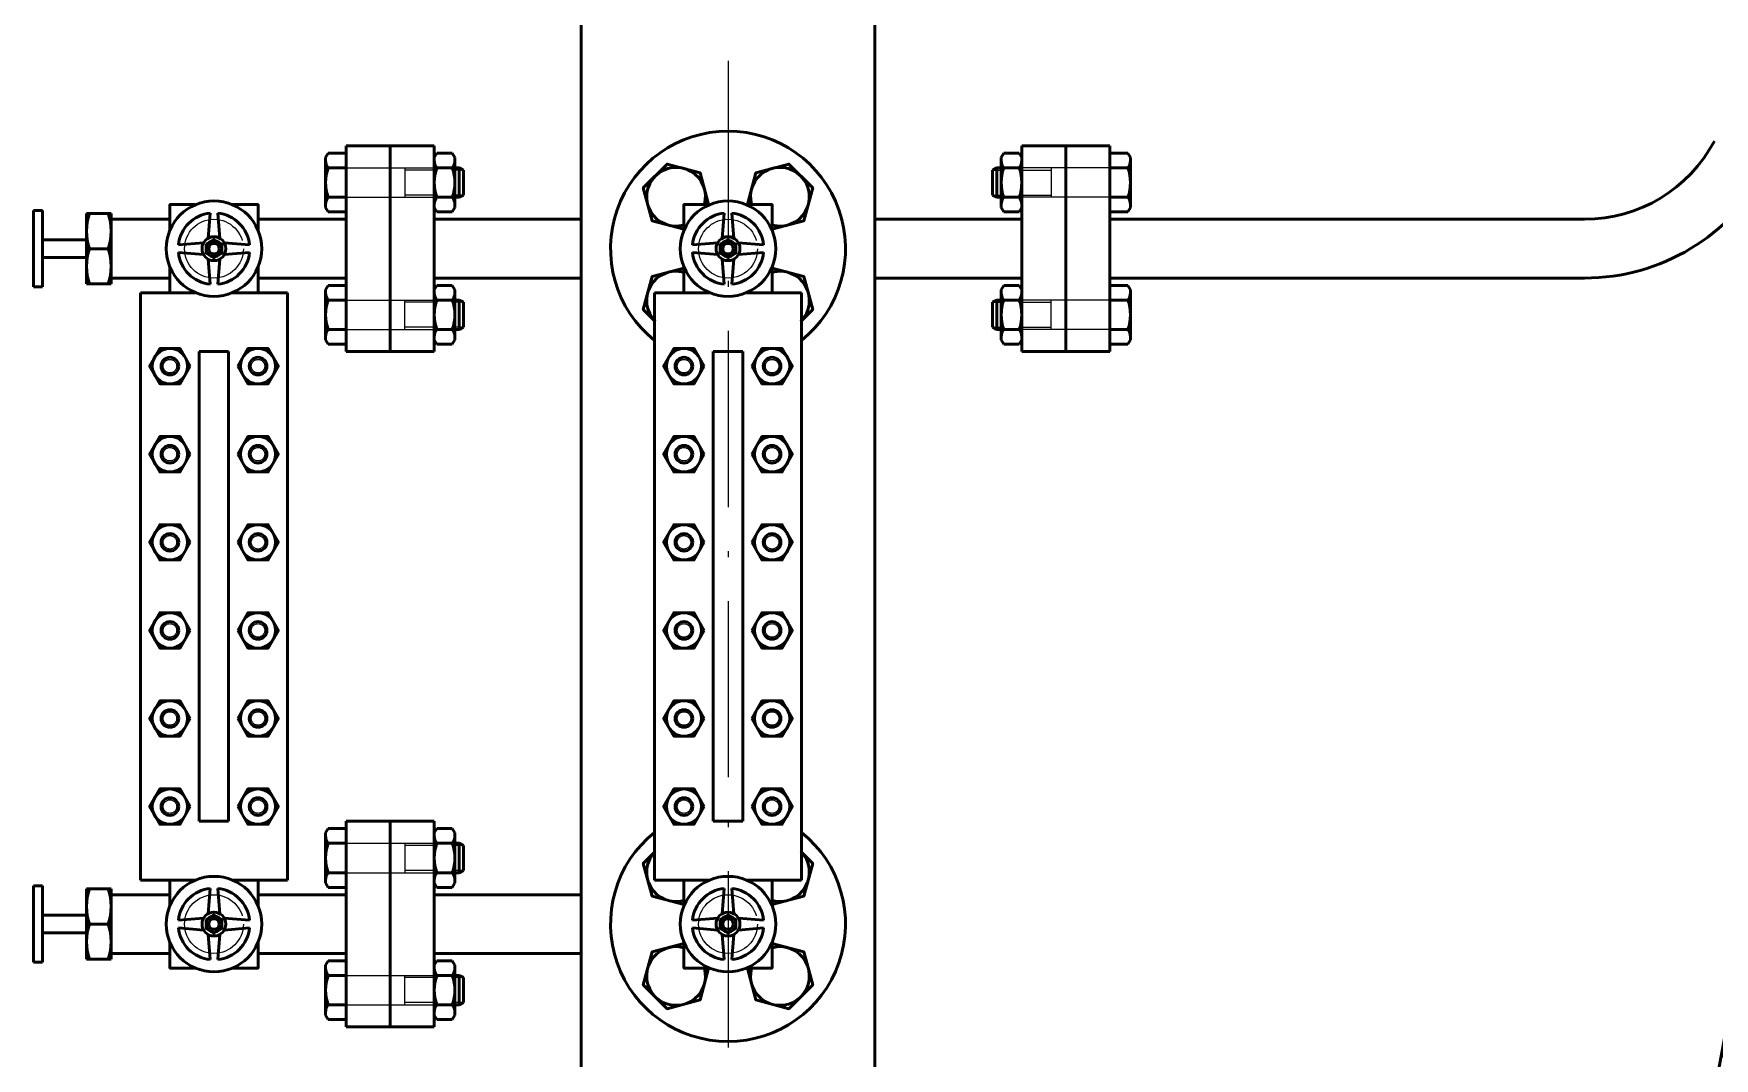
# Paper-space layout 'Layout1' of a CAD drawing. Header units: millimetres. Extents: x 198 to 1020, y 107 to 694.
# Drawn here: x 828.99 to 857.6, y 403.71 to 421.16 of the extents above; entities that cross this region are included whole.
import ezdxf

# ---------------------------------------------------------------- set-up
doc = ezdxf.new("R2010")
doc.units = ezdxf.units.MM
doc.header["$LTSCALE"] = 0.25
doc.linetypes.add('ACAD_ISO02W100', pattern=[15, 12, -3])
doc.linetypes.add('ACAD_ISO10W100', pattern=[18, 12, -3, 0, -3])
for name, color, linetype, lineweight in [('Center', 200, 'ACAD_ISO10W100', 25), ('manh', 130, 'Continuous', 25), ('NET 05', 130, 'Continuous', 50), ('NET DUT', 1, 'ACAD_ISO02W100', 25), ('NET MANH', 5, 'Continuous', 25)]:
    doc.layers.add(name, color=color, linetype=linetype, lineweight=lineweight)

psp = doc.layouts.get("Layout1")

# ---------------------------------------------------------------- hatches: boundary and pattern name
at = {"layer": 'NET MANH'}
h = psp.add_hatch(dxfattribs=at)
h.set_pattern_fill('ANSI31', color=256, scale=2.5)
h.set_pattern_definition([(45, (-20046.4289, -32998.9838), (-0.220970869, 0.220970869), [])])
h.paths.add_polyline_path([(862.27902, 414.53446), (898.46529, 414.53446), (898.46529, 396.45732, 0.40401756), (910.96529, 373.99979), (910.96529, 352.46474, -0.62114977)], flags=16)
h.paths.add_polyline_path([(863.88642, 412.03446), (895.96529, 412.03446), (895.96529, 396.77368, 0.37361403), (908.46529, 372.23454), (908.46529, 354.54665, -0.59162669)], flags=0)
h.paths.add_polyline_path([(864.88429, 410.53446), (894.46529, 410.53446), (894.46529, 396.95436, 0.35839528), (906.96529, 371.24839), (906.96529, 355.84819, -0.57273477)], flags=0)
h.paths.add_polyline_path([(865.84975, 383.58183, -1), (868.34975, 383.58183, -1)], flags=0)
h.paths.add_polyline_path([(865.97475, 383.58183, -1), (868.22475, 383.58183, -1)], flags=0)
h.paths.add_polyline_path([(864.28725, 386.28816, -1), (866.78725, 386.28816, -1)], flags=0)
h.paths.add_polyline_path([(864.41225, 386.28816, -1), (866.66225, 386.28816, -1)], flags=0)
h.paths.add_polyline_path([(868.97475, 383.58183, -1), (871.47475, 383.58183, -1)], flags=0)
h.paths.add_polyline_path([(869.09975, 383.58183, -1), (871.34975, 383.58183, -1)], flags=0)
h.paths.add_polyline_path([(867.41225, 386.28816, -1), (869.91225, 386.28816, -1)], flags=0)
h.paths.add_polyline_path([(867.53725, 386.28816, -1), (869.78725, 386.28816, -1)], flags=0)
h.paths.add_polyline_path([(865.84975, 388.99448, -1), (868.34975, 388.99448, -1)], flags=0)
h.paths.add_polyline_path([(865.97475, 388.99448, -1), (868.22475, 388.99448, -1)], flags=0)
h.paths.add_polyline_path([(870.53725, 386.28816, -1), (873.03725, 386.28816, -1)], flags=0)
h.paths.add_polyline_path([(870.66225, 386.28816, -1), (872.91225, 386.28816, -1)], flags=0)
h.paths.add_polyline_path([(868.97475, 388.99448, -1), (871.47475, 388.99448, -1)], flags=0)
h.paths.add_polyline_path([(869.09975, 388.99448, -1), (871.34975, 388.99448, -1)], flags=0)
h.paths.add_polyline_path([(864.28725, 391.70081, -1), (866.78725, 391.70081, -1)], flags=0)
h.paths.add_polyline_path([(864.41225, 391.70081, -1), (866.66225, 391.70081, -1)], flags=0)
h.paths.add_polyline_path([(867.41225, 391.70081, -1), (869.91225, 391.70081, -1)], flags=0)
h.paths.add_polyline_path([(867.53725, 391.70081, -1), (869.78725, 391.70081, -1)], flags=0)
h.paths.add_polyline_path([(872.09975, 388.99448, -1), (874.59975, 388.99448, -1)], flags=0)
h.paths.add_polyline_path([(872.22475, 388.99448, -1), (874.47475, 388.99448, -1)], flags=0)
h.paths.add_polyline_path([(878.34975, 378.16917, -1), (880.84975, 378.16917, -1)], flags=0)
h.paths.add_polyline_path([(878.47475, 378.16917, -1), (880.72475, 378.16917, -1)], flags=0)
h.paths.add_polyline_path([(870.53725, 391.70081, -1), (873.03725, 391.70081, -1)], flags=0)
h.paths.add_polyline_path([(870.66225, 391.70081, -1), (872.91225, 391.70081, -1)], flags=0)
h.paths.add_polyline_path([(865.84975, 394.40714, -1), (868.34975, 394.40714, -1)], flags=0)
h.paths.add_polyline_path([(865.97475, 394.40714, -1), (868.22475, 394.40714, -1)], flags=0)
h.paths.add_polyline_path([(878.34975, 383.58183, -1), (880.84975, 383.58183, -1)], flags=0)
h.paths.add_polyline_path([(878.47475, 383.58183, -1), (880.72475, 383.58183, -1)], flags=0)
h.paths.add_polyline_path([(882.41225, 375.46284, -1), (879.91225, 375.46284, -1)], flags=0)
h.paths.add_polyline_path([(882.28725, 375.46284, -1), (880.03725, 375.46284, -1)], flags=0)
h.paths.add_polyline_path([(868.97475, 394.40714, -1), (871.47475, 394.40714, -1)], flags=0)
h.paths.add_polyline_path([(869.09975, 394.40714, -1), (871.34975, 394.40714, -1)], flags=0)
h.paths.add_polyline_path([(879.91225, 380.8755, -1), (882.41225, 380.8755, -1)], flags=0)
h.paths.add_polyline_path([(880.03725, 380.8755, -1), (882.28725, 380.8755, -1)], flags=0)
h.paths.add_polyline_path([(873.66225, 391.70081, -1), (876.16225, 391.70081, -1)], flags=0)
h.paths.add_polyline_path([(873.78725, 391.70081, -1), (876.03725, 391.70081, -1)], flags=0)
h.paths.add_polyline_path([(864.28725, 397.11347, -1), (866.78725, 397.11347, -1)], flags=0)
h.paths.add_polyline_path([(864.41225, 397.11347, -1), (866.66225, 397.11347, -1)], flags=0)
h.paths.add_polyline_path([(881.47475, 378.16917, -1), (883.97475, 378.16917, -1)], flags=0)
h.paths.add_polyline_path([(881.59975, 378.16917, -1), (883.84975, 378.16917, -1)], flags=0)
h.paths.add_polyline_path([(883.97475, 372.75651, -1), (881.47475, 372.75651, -1)], flags=0)
h.paths.add_polyline_path([(872.09975, 394.40714, -1), (874.59975, 394.40714, -1)], flags=0)
h.paths.add_polyline_path([(883.84975, 372.75651, -1), (881.59975, 372.75651, -1)], flags=0)
h.paths.add_polyline_path([(872.22475, 394.40714, -1), (874.47475, 394.40714, -1)], flags=0)
h.paths.add_polyline_path([(867.41225, 397.11347, -1), (869.91225, 397.11347, -1)], flags=0)
h.paths.add_polyline_path([(879.91225, 386.28816, -1), (882.41225, 386.28816, -1)], flags=0)
h.paths.add_polyline_path([(867.53725, 397.11347, -1), (869.78725, 397.11347, -1)], flags=0)
h.paths.add_polyline_path([(880.03725, 386.28816, -1), (882.28725, 386.28816, -1)], flags=0)
h.paths.add_polyline_path([(881.47475, 383.58183, -1), (883.97475, 383.58183, -1)], flags=0)
h.paths.add_polyline_path([(881.59975, 383.58183, -1), (883.84975, 383.58183, -1)], flags=0)
h.paths.add_polyline_path([(885.53725, 375.46284, -1), (883.03725, 375.46284, -1)], flags=0)
h.paths.add_polyline_path([(885.41225, 375.46284, -1), (883.16225, 375.46284, -1)], flags=0)
h.paths.add_polyline_path([(870.53725, 397.11347, -1), (873.03725, 397.11347, -1)], flags=0)
h.paths.add_polyline_path([(883.03725, 380.8755, -1), (885.53725, 380.8755, -1)], flags=0)
h.paths.add_polyline_path([(870.66225, 397.11347, -1), (872.91225, 397.11347, -1)], flags=0)
h.paths.add_polyline_path([(883.16225, 380.8755, -1), (885.41225, 380.8755, -1)], flags=0)
h.paths.add_polyline_path([(875.22475, 394.40714, -1), (877.72475, 394.40714, -1)], flags=0)
h.paths.add_polyline_path([(875.34975, 394.40714, -1), (877.59975, 394.40714, -1)], flags=0)
h.paths.add_polyline_path([(885.53725, 370.05018, -1), (883.03725, 370.05018, -1)], flags=0)
h.paths.add_polyline_path([(885.41225, 370.05018, -1), (883.16225, 370.05018, -1)], flags=0)
h.paths.add_polyline_path([(865.84975, 399.8198, -1), (868.34975, 399.8198, -1)], flags=0)
h.paths.add_polyline_path([(865.97475, 399.8198, -1), (868.22475, 399.8198, -1)], flags=0)
h.paths.add_polyline_path([(884.59975, 378.16917, -1), (887.09975, 378.16917, -1)], flags=0)
h.paths.add_polyline_path([(884.72475, 378.16917, -1), (886.97475, 378.16917, -1)], flags=0)
h.paths.add_polyline_path([(887.09975, 372.75651, -1), (884.59975, 372.75651, -1)], flags=0)
h.paths.add_polyline_path([(881.47475, 388.99448, -1), (883.97475, 388.99448, -1)], flags=0)
h.paths.add_polyline_path([(873.66225, 397.11347, -1), (876.16225, 397.11347, -1)], flags=0)
h.paths.add_polyline_path([(886.97475, 372.75651, -1), (884.72475, 372.75651, -1)], flags=0)
h.paths.add_polyline_path([(881.59975, 388.99448, -1), (883.84975, 388.99448, -1)], flags=0)
h.paths.add_polyline_path([(873.78725, 397.11347, -1), (876.03725, 397.11347, -1)], flags=0)
h.paths.add_polyline_path([(883.03725, 386.28816, -1), (885.53725, 386.28816, -1)], flags=0)
h.paths.add_polyline_path([(883.16225, 386.28816, -1), (885.41225, 386.28816, -1)], flags=0)
h.paths.add_polyline_path([(868.97475, 399.8198, -1), (871.47475, 399.8198, -1)], flags=0)
h.paths.add_polyline_path([(869.09975, 399.8198, -1), (871.34975, 399.8198, -1)], flags=0)
h.paths.add_polyline_path([(884.59975, 383.58183, -1), (887.09975, 383.58183, -1)], flags=0)
h.paths.add_polyline_path([(884.72475, 383.58183, -1), (886.97475, 383.58183, -1)], flags=0)
h.paths.add_polyline_path([(888.66225, 375.46284, -1), (886.16225, 375.46284, -1)], flags=0)
h.paths.add_polyline_path([(888.53725, 375.46284, -1), (886.28725, 375.46284, -1)], flags=0)
h.paths.add_polyline_path([(872.09975, 399.8198, -1), (874.59975, 399.8198, -1)], flags=0)
h.paths.add_polyline_path([(886.16225, 380.8755, -1), (888.66225, 380.8755, -1)], flags=0)
h.paths.add_polyline_path([(872.22475, 399.8198, -1), (874.47475, 399.8198, -1)], flags=0)
h.paths.add_polyline_path([(886.28725, 380.8755, -1), (888.53725, 380.8755, -1)], flags=0)
h.paths.add_polyline_path([(876.78725, 397.11347, -1), (879.28725, 397.11347, -1)], flags=0)
h.paths.add_polyline_path([(876.91225, 397.11347, -1), (879.16225, 397.11347, -1)], flags=0)
h.paths.add_polyline_path([(888.66225, 370.05018, -1), (886.16225, 370.05018, -1)], flags=0)
h.paths.add_polyline_path([(888.53725, 370.05018, -1), (886.28725, 370.05018, -1)], flags=0)
h.paths.add_polyline_path([(867.41225, 402.52613, -0.09974969), (867.5098, 403.01024, -0.30601594), (865.20079, 406.42964, -0.65541616), (871.39969, 409.12719, -0.50986705), (873.03725, 407.93879, -0.23583088), (872.53815, 406.93946, -0.0346999), (872.57358, 406.42964, -0.01511527), (872.56684, 406.20691, -0.6296109), (874.59975, 405.23246, -0.83032114), (872.18424, 404.78072, -0.0923373), (871.36946, 403.70425, -0.51793994), (873.03725, 402.52613, -1), (870.53725, 402.52613, -0.15975129), (870.77991, 403.26625, -0.06794777), (869.86268, 402.87466, -0.07075921), (869.91225, 402.52613, -1)], flags=0)
h.paths.add_polyline_path([(867.53725, 402.52613, -1), (869.78725, 402.52613, -1)], flags=0)
h.paths.add_polyline_path([(884.59975, 388.99448, -1), (887.09975, 388.99448, -1)], flags=0)
h.paths.add_polyline_path([(883.03725, 391.70081, -1), (885.53725, 391.70081, -1)], flags=0)
h.paths.add_polyline_path([(887.72475, 378.16917, -1), (890.22475, 378.16917, -1)], flags=0)
h.paths.add_polyline_path([(884.72475, 388.99448, -1), (886.97475, 388.99448, -1)], flags=0)
h.paths.add_polyline_path([(883.16225, 391.70081, -1), (885.41225, 391.70081, -1)], flags=0)
h.paths.add_polyline_path([(887.84975, 378.16917, -1), (890.09975, 378.16917, -1)], flags=0)
h.paths.add_polyline_path([(890.22475, 372.75651, -1), (887.72475, 372.75651, -1)], flags=0)
h.paths.add_polyline_path([(886.16225, 386.28816, -1), (888.66225, 386.28816, -1)], flags=0)
h.paths.add_polyline_path([(875.22475, 399.8198, -1), (877.72475, 399.8198, -1)], flags=0)
h.paths.add_polyline_path([(890.09975, 372.75651, -1), (887.84975, 372.75651, -1)], flags=0)
h.paths.add_polyline_path([(886.28725, 386.28816, -1), (888.53725, 386.28816, -1)], flags=0)
h.paths.add_polyline_path([(875.34975, 399.8198, -1), (877.59975, 399.8198, -1)], flags=0)
h.paths.add_polyline_path([(870.66225, 402.52613, -1), (872.91225, 402.52613, -1)], flags=0)
h.paths.add_polyline_path([(887.72475, 383.58183, -1), (890.22475, 383.58183, -1)], flags=0)
h.paths.add_polyline_path([(887.84975, 383.58183, -1), (890.09975, 383.58183, -1)], flags=0)
h.paths.add_polyline_path([(890.22475, 367.34385, -1), (887.72475, 367.34385, -1)], flags=0)
h.paths.add_polyline_path([(891.78725, 375.46284, -1), (889.28725, 375.46284, -1)], flags=0)
h.paths.add_polyline_path([(890.09975, 367.34385, -1), (887.84975, 367.34385, -1)], flags=0)
h.paths.add_polyline_path([(891.66225, 375.46284, -1), (889.41225, 375.46284, -1)], flags=0)
h.paths.add_polyline_path([(889.28725, 380.8755, -1), (891.78725, 380.8755, -1)], flags=0)
h.paths.add_polyline_path([(873.66225, 402.52613, -1), (876.16225, 402.52613, -1)], flags=0)
h.paths.add_polyline_path([(865.84975, 405.23246, -1), (868.34975, 405.23246, -1)], flags=0)
h.paths.add_polyline_path([(889.41225, 380.8755, -1), (891.66225, 380.8755, -1)], flags=0)
h.paths.add_polyline_path([(873.78725, 402.52613, -1), (876.03725, 402.52613, -1)], flags=0)
h.paths.add_polyline_path([(865.97475, 405.23246, -1), (868.22475, 405.23246, -1)], flags=0)
h.paths.add_polyline_path([(878.34975, 399.8198, -1), (880.84975, 399.8198, -1)], flags=0)
h.paths.add_polyline_path([(891.78725, 370.05018, -1), (889.28725, 370.05018, -1)], flags=0)
h.paths.add_polyline_path([(878.47475, 399.8198, -1), (880.72475, 399.8198, -1)], flags=0)
h.paths.add_polyline_path([(891.66225, 370.05018, -1), (889.41225, 370.05018, -1)], flags=0)
h.paths.add_polyline_path([(886.16225, 391.70081, -1), (888.66225, 391.70081, -1)], flags=0)
h.paths.add_polyline_path([(868.97475, 405.23246, -1), (871.47475, 405.23246, -1)], flags=0)
h.paths.add_polyline_path([(886.28725, 391.70081, -1), (888.53725, 391.70081, -1)], flags=0)
h.paths.add_polyline_path([(887.72475, 388.99448, -1), (890.22475, 388.99448, -1)], flags=0)
h.paths.add_polyline_path([(869.09975, 405.23246, -1), (871.34975, 405.23246, -1)], flags=0)
h.paths.add_polyline_path([(884.59975, 394.40714, -1), (887.09975, 394.40714, -1)], flags=0)
h.paths.add_polyline_path([(887.84975, 388.99448, -1), (890.09975, 388.99448, -1)], flags=0)
h.paths.add_polyline_path([(884.72475, 394.40714, -1), (886.97475, 394.40714, -1)], flags=0)
h.paths.add_polyline_path([(890.84975, 378.16917, -1), (893.34975, 378.16917, -1)], flags=0)
h.paths.add_polyline_path([(889.28725, 386.28816, -1), (891.78725, 386.28816, -1)], flags=0)
h.paths.add_polyline_path([(890.97475, 378.16917, -1), (893.22475, 378.16917, -1)], flags=0)
h.paths.add_polyline_path([(889.41225, 386.28816, -1), (891.66225, 386.28816, -1)], flags=0)
h.paths.add_polyline_path([(893.34975, 372.75651, -1), (890.84975, 372.75651, -1)], flags=0)
h.paths.add_polyline_path([(876.78725, 402.52613, -1), (879.28725, 402.52613, -1)], flags=0)
h.paths.add_polyline_path([(893.22475, 372.75651, -1), (890.97475, 372.75651, -1)], flags=0)
h.paths.add_polyline_path([(876.91225, 402.52613, -1), (879.16225, 402.52613, -1)], flags=0)
h.paths.add_polyline_path([(872.22475, 405.23246, -1), (874.47475, 405.23246, -1)], flags=0)
h.paths.add_polyline_path([(890.84975, 383.58183, -1), (893.34975, 383.58183, -1)], flags=0)
h.paths.add_polyline_path([(890.97475, 383.58183, -1), (893.22475, 383.58183, -1)], flags=0)
h.paths.add_polyline_path([(881.47475, 399.8198, -1), (883.97475, 399.8198, -1)], flags=0)
h.paths.add_polyline_path([(881.59975, 399.8198, -1), (883.84975, 399.8198, -1)], flags=0)
h.paths.add_polyline_path([(893.34975, 367.34385, -1), (890.84975, 367.34385, -1)], flags=0)
h.paths.add_polyline_path([(893.22475, 367.34385, -1), (890.97475, 367.34385, -1)], flags=0)
h.paths.add_polyline_path([(894.91225, 375.46284, -1), (892.41225, 375.46284, -1)], flags=0)
h.paths.add_polyline_path([(894.78725, 375.46284, -1), (892.53725, 375.46284, -1)], flags=0)
h.paths.add_polyline_path([(867.41225, 407.93879, -1), (869.91225, 407.93879, -1)], flags=0)
h.paths.add_polyline_path([(892.41225, 380.8755, -1), (894.91225, 380.8755, -1)], flags=0)
h.paths.add_polyline_path([(867.53725, 407.93879, -1), (869.78725, 407.93879, -1)], flags=0)
h.paths.add_polyline_path([(875.22475, 405.23246, -1), (877.72475, 405.23246, -1)], flags=0)
h.paths.add_polyline_path([(892.53725, 380.8755, -1), (894.78725, 380.8755, -1)], flags=0)
h.paths.add_polyline_path([(875.34975, 405.23246, -1), (877.59975, 405.23246, -1)], flags=0)
h.paths.add_polyline_path([(879.91225, 402.52613, -1), (882.41225, 402.52613, -1)], flags=0)
h.paths.add_polyline_path([(894.91225, 370.05018, -1), (892.41225, 370.05018, -1)], flags=0)
h.paths.add_polyline_path([(889.28725, 391.70081, -1), (891.78725, 391.70081, -1)], flags=0)
h.paths.add_polyline_path([(880.03725, 402.52613, -1), (882.28725, 402.52613, -1)], flags=0)
h.paths.add_polyline_path([(887.72475, 394.40714, -1), (890.22475, 394.40714, -1)], flags=0)
h.paths.add_polyline_path([(894.78725, 370.05018, -1), (892.53725, 370.05018, -1)], flags=0)
h.paths.add_polyline_path([(889.41225, 391.70081, -1), (891.66225, 391.70081, -1)], flags=0)
h.paths.add_polyline_path([(887.84975, 394.40714, -1), (890.09975, 394.40714, -1)], flags=0)
h.paths.add_polyline_path([(886.16225, 397.11347, -1), (888.66225, 397.11347, -1)], flags=0)
h.paths.add_polyline_path([(886.28725, 397.11347, -1), (888.53725, 397.11347, -1)], flags=0)
h.paths.add_polyline_path([(870.66225, 407.93879, -1), (872.91225, 407.93879, -1)], flags=0)
h.paths.add_polyline_path([(893.97475, 378.16917, -1), (896.47475, 378.16917, -1)], flags=0)
h.paths.add_polyline_path([(894.09975, 378.16917, -1), (896.34975, 378.16917, -1)], flags=0)
h.paths.add_polyline_path([(896.47475, 372.75651, -1), (893.97475, 372.75651, -1)], flags=0)
h.paths.add_polyline_path([(896.34975, 372.75651, -1), (894.09975, 372.75651, -1)], flags=0)
h.paths.add_polyline_path([(878.34975, 405.23246, -1), (880.84975, 405.23246, -1)], flags=0)
h.paths.add_polyline_path([(878.47475, 405.23246, -1), (880.72475, 405.23246, -1)], flags=0)
h.paths.add_polyline_path([(873.66225, 407.93879, -1), (876.16225, 407.93879, -1)], flags=0)
h.paths.add_polyline_path([(873.78725, 407.93879, -1), (876.03725, 407.93879, -1)], flags=0)
h.paths.add_polyline_path([(883.03725, 402.52613, -1), (885.53725, 402.52613, -1)], flags=0)
h.paths.add_polyline_path([(883.16225, 402.52613, -1), (885.41225, 402.52613, -1)], flags=0)
h.paths.add_polyline_path([(896.47475, 367.34385, -1), (893.97475, 367.34385, -1)], flags=0)
h.paths.add_polyline_path([(896.34975, 367.34385, -1), (894.09975, 367.34385, -1)], flags=0)
h.paths.add_polyline_path([(898.03725, 375.46284, -1), (895.53725, 375.46284, -1)], flags=0)
h.paths.add_polyline_path([(897.91225, 375.46284, -1), (895.66225, 375.46284, -1)], flags=0)
h.paths.add_polyline_path([(890.84975, 394.40714, -1), (893.34975, 394.40714, -1)], flags=0)
h.paths.add_polyline_path([(876.78725, 407.93879, -1), (879.28725, 407.93879, -1)], flags=0)
h.paths.add_polyline_path([(890.97475, 394.40714, -1), (893.22475, 394.40714, -1)], flags=0)
h.paths.add_polyline_path([(889.28725, 397.11347, -1), (891.78725, 397.11347, -1)], flags=0)
h.paths.add_polyline_path([(876.91225, 407.93879, -1), (879.16225, 407.93879, -1)], flags=0)
h.paths.add_polyline_path([(889.41225, 397.11347, -1), (891.66225, 397.11347, -1)], flags=0)
h.paths.add_polyline_path([(881.47475, 405.23246, -1), (883.97475, 405.23246, -1)], flags=0)
h.paths.add_polyline_path([(898.03725, 370.05018, -1), (895.53725, 370.05018, -1)], flags=0)
h.paths.add_polyline_path([(881.59975, 405.23246, -1), (883.84975, 405.23246, -1)], flags=0)
h.paths.add_polyline_path([(897.91225, 370.05018, -1), (895.66225, 370.05018, -1)], flags=0)
h.paths.add_polyline_path([(886.16225, 402.52613, -1), (888.66225, 402.52613, -1)], flags=0)
h.paths.add_polyline_path([(886.28725, 402.52613, -1), (888.53725, 402.52613, -1)], flags=0)
h.paths.add_polyline_path([(899.59975, 372.75651, -1), (897.09975, 372.75651, -1)], flags=0)
h.paths.add_polyline_path([(899.47475, 372.75651, -1), (897.22475, 372.75651, -1)], flags=0)
h.paths.add_polyline_path([(879.91225, 407.93879, -1), (882.41225, 407.93879, -1)], flags=0)
h.paths.add_polyline_path([(880.03725, 407.93879, -1), (882.28725, 407.93879, -1)], flags=0)
h.paths.add_polyline_path([(884.59975, 405.23246, -1), (887.09975, 405.23246, -1)], flags=0)
h.paths.add_polyline_path([(884.72475, 405.23246, -1), (886.97475, 405.23246, -1)], flags=0)
h.paths.add_polyline_path([(899.59975, 367.34385, -1), (897.09975, 367.34385, -1)], flags=0)
h.paths.add_polyline_path([(899.47475, 367.34385, -1), (897.22475, 367.34385, -1)], flags=0)
h.paths.add_polyline_path([(883.03725, 407.93879, -1), (885.53725, 407.93879, -1)], flags=0)
h.paths.add_polyline_path([(901.16225, 370.05018, -1), (898.66225, 370.05018, -1)], flags=0)
h.paths.add_polyline_path([(883.16225, 407.93879, -1), (885.41225, 407.93879, -1)], flags=0)
h.paths.add_polyline_path([(901.03725, 370.05018, -1), (898.78725, 370.05018, -1)], flags=0)
h.paths.add_polyline_path([(887.72475, 405.23246, -1), (890.22475, 405.23246, -1)], flags=0)
h.paths.add_polyline_path([(887.84975, 405.23246, -1), (890.09975, 405.23246, -1)], flags=0)
h.paths.add_polyline_path([(902.72475, 372.75651, -1), (900.22475, 372.75651, -1)], flags=0)
h.paths.add_polyline_path([(902.59975, 372.75651, -1), (900.34975, 372.75651, -1)], flags=0)
h.paths.add_polyline_path([(898.84336, 391.70081, -1), (933.84336, 391.70081, -1)], flags=16)
h.paths.add_polyline_path([(886.16225, 407.93879, -1), (888.66225, 407.93879, -1)], flags=0)
h.paths.add_polyline_path([(886.28725, 407.93879, -1), (888.53725, 407.93879, -1)], flags=0)
h.paths.add_polyline_path([(902.72475, 367.34385, -1), (900.22475, 367.34385, -1)], flags=0)
h.paths.add_polyline_path([(902.59975, 367.34385, -1), (900.34975, 367.34385, -1)], flags=0)
h.paths.add_polyline_path([(904.28725, 370.05018, -1), (901.78725, 370.05018, -1)], flags=0)
h.paths.add_polyline_path([(904.16225, 370.05018, -1), (901.91225, 370.05018, -1)], flags=0)
h.paths.add_polyline_path([(889.28725, 407.93879, -1), (891.78725, 407.93879, -1)], flags=0)
h.paths.add_polyline_path([(889.41225, 407.93879, -1), (891.66225, 407.93879, -1)], flags=0)
h.paths.add_polyline_path([(905.84975, 367.34385, -1), (903.34975, 367.34385, -1)], flags=0)
h.paths.add_polyline_path([(905.72475, 367.34385, -1), (903.47475, 367.34385, -1)], flags=0)
h.paths.add_polyline_path([(905.50191, 391.70081, -1), (927.18481, 391.70081, -1)], flags=0)
h.paths.add_polyline_path([(906.25191, 391.70081, -1), (926.43481, 391.70081, -1)], flags=0)
h.paths.add_polyline_path([(911.34336, 391.70081, -1), (921.34336, 391.70081, -1)], flags=0)
h.paths.add_polyline_path([(878.33513, 419.64064), (881.22263, 419.64064), (881.22263, 425.94064), (878.33513, 425.94064)], flags=24)
edge = h.paths.add_edge_path()
edge.add_line((911.96529, 351.65963), (911.96529, 374.75731))
edge.add_arc((916.34336, 391.70081), 17.5, 255.512086, 524.679185)
edge.add_line((899.46529, 396.32472), (899.46529, 415.53446))
edge.add_line((899.46529, 415.53446), (861.654, 415.53446))
edge.add_arc((901.96529, 395.53446), 45, 153.6122, 282.839588)

# ---------------------------------------------------------------- linework, layer by layer
at = {"layer": 'Center'}
psp.add_line((840.80827, 434.49315), (840.80827, 347.78292), dxfattribs=at)
at = {"layer": 'manh'}
for p, q in [((836.30827, 418.83065), (836.15827, 418.83065)), ((845.30827, 418.83065), (845.45827, 418.83065)), ((836.30827, 418.40565), (836.15827, 418.40565)), ((845.30827, 418.40565), (845.45827, 418.40565)), ((836.30827, 416.58065), (836.15827, 416.58065)), ((845.30827, 416.58065), (845.45827, 416.58065)), ((836.30827, 416.15565), (836.15827, 416.15565)), ((845.30827, 416.15565), (845.45827, 416.15565)), ((836.30827, 407.33065), (836.15827, 407.33065)), ((836.30827, 406.90565), (836.15827, 406.90565)), ((836.30827, 405.08065), (836.15827, 405.08065)), ((836.30827, 404.65565), (836.15827, 404.65565))]:
    psp.add_line(p, q, dxfattribs=at)
at = {"layer": 'NET 05'}
for p, q in [((838.30827, 422.99315), (838.30827, 392.99315)), ((843.30827, 392.99315), (843.30827, 422.99315)), ((834.30827, 415.74315), (834.30827, 419.24315)), ((834.30827, 419.24315), (835.80827, 419.24315)), ((835.05827, 419.24315), (835.05827, 415.74315)), ((835.80827, 419.24315), (835.80827, 415.74315)), ((845.80827, 419.24315), (845.80827, 415.74315)), ((847.30827, 419.24315), (845.80827, 419.24315)), ((846.55827, 419.24315), (846.55827, 415.74315)), ((847.30827, 415.74315), (847.30827, 419.24315)), ((834.00116, 419.11815), (833.95827, 419.04386)), ((833.95827, 419.04386), (833.95827, 418.19244)), ((834.30827, 419.11815), (834.00116, 419.11815)), ((834.00116, 418.86815), (834.30827, 418.86815)), ((834.30827, 418.11815), (834.30827, 419.11815)), ((835.85116, 419.11815), (835.80827, 419.04386)), ((835.80827, 419.04386), (835.80827, 418.19244)), ((836.11538, 419.11815), (835.85116, 419.11815)), ((835.85116, 418.86815), (836.11538, 418.86815)), ((836.11538, 419.11815), (836.15827, 419.04386)), ((836.15827, 419.04386), (836.15827, 418.19244)), ((836.15827, 419.04386), (836.15827, 418.99315)), ((836.15827, 418.86815), (836.23327, 418.86815)), ((836.23327, 418.86815), (836.23327, 418.36815)), ((836.23327, 418.86815), (836.30827, 418.83065)), ((845.38327, 418.86815), (845.30827, 418.83065)), ((845.45827, 418.86815), (845.38327, 418.86815)), ((845.38327, 418.86815), (845.38327, 418.36815)), ((845.50116, 419.11815), (845.45827, 419.04386)), ((845.45827, 419.04386), (845.45827, 418.19244)), ((845.45827, 419.04386), (845.45827, 418.99315)), ((845.50116, 419.11815), (845.76538, 419.11815)), ((845.76538, 418.86815), (845.50116, 418.86815)), ((845.76538, 419.11815), (845.80827, 419.04386)), ((845.80827, 419.04386), (845.80827, 418.19244)), ((847.30827, 418.11815), (847.30827, 419.11815)), ((847.30827, 419.11815), (847.61538, 419.11815)), ((847.61538, 418.86815), (847.30827, 418.86815)), ((847.61538, 419.11815), (847.65827, 419.04386)), ((847.65827, 419.04386), (847.65827, 418.19244)), ((836.15827, 418.83065), (836.15827, 418.19244)), ((836.30827, 418.83065), (836.30827, 418.40565)), ((845.30827, 418.83065), (845.30827, 418.40565)), ((845.45827, 418.83065), (845.45827, 418.19244)), ((834.00116, 418.36815), (834.30827, 418.36815)), ((835.85116, 418.36815), (836.11538, 418.36815)), ((836.15827, 418.36815), (836.23327, 418.36815)), ((836.30827, 418.40565), (836.23327, 418.36815)), ((845.30827, 418.40565), (845.38327, 418.36815)), ((845.45827, 418.36815), (845.38327, 418.36815)), ((845.76538, 418.36815), (845.50116, 418.36815)), ((847.61538, 418.36815), (847.30827, 418.36815)), ((829.13827, 418.14315), (828.98827, 418.14315)), ((828.98827, 418.14315), (828.98827, 416.84315)), ((829.13827, 416.84315), (829.13827, 418.14315)), ((830.30827, 418.09315), (829.88827, 418.09315)), ((829.88827, 417.49315), (829.88827, 418.09315)), ((829.88827, 417.49315), (829.88827, 418.09315)), ((830.30827, 417.49315), (830.30827, 418.09315)), ((831.30827, 417.99315), (830.30827, 417.99315)), ((830.30827, 417.99315), (830.30827, 416.99315)), ((831.95671, 417.66906), (831.99434, 418.09916)), ((832.15983, 417.66906), (832.1222, 418.09916)), ((834.30827, 417.99315), (832.80827, 417.99315)), ((834.00116, 418.11815), (833.95827, 418.19244)), ((834.00116, 418.11815), (834.30827, 418.11815)), ((835.85116, 418.11815), (835.80827, 418.19244)), ((838.30827, 417.99315), (835.80827, 417.99315)), ((835.85116, 418.11815), (836.11538, 418.11815)), ((836.11538, 418.11815), (836.15827, 418.19244)), ((840.70671, 417.66906), (840.74434, 418.09916)), ((840.90983, 417.66906), (840.8722, 418.09916)), ((845.80827, 417.99315), (843.30827, 417.99315)), ((845.50116, 418.11815), (845.45827, 418.19244)), ((845.76538, 418.11815), (845.50116, 418.11815)), ((845.76538, 418.11815), (845.80827, 418.19244)), ((847.61538, 418.11815), (847.30827, 418.11815)), ((855.38767, 417.99315), (847.30827, 417.99315)), ((847.61538, 418.11815), (847.65827, 418.19244)), ((829.88827, 417.64315), (829.13827, 417.64315)), ((830.30827, 417.49315), (829.88827, 417.49315)), ((830.30827, 417.49315), (829.88827, 417.49315)), ((829.88827, 416.89315), (829.88827, 417.49315)), ((829.88827, 416.89315), (829.88827, 417.49315)), ((830.30827, 416.89315), (830.30827, 417.49315)), ((831.88236, 417.59471), (831.45226, 417.55708)), ((831.88236, 417.39159), (831.45226, 417.42922)), ((832.23418, 417.59471), (832.66428, 417.55708)), ((832.23418, 417.39159), (832.66428, 417.42922)), ((840.63236, 417.59471), (840.20226, 417.55708)), ((840.63236, 417.39159), (840.20226, 417.42922)), ((840.98418, 417.59471), (841.41428, 417.55708)), ((840.98418, 417.39159), (841.41428, 417.42922)), ((829.88827, 417.34315), (829.13827, 417.34315)), ((831.95671, 417.31724), (831.99434, 416.88714)), ((832.15983, 417.31724), (832.1222, 416.88714)), ((840.70671, 417.31724), (840.74434, 416.88714)), ((840.90983, 417.31724), (840.8722, 416.88714)), ((828.98827, 416.84315), (829.13827, 416.84315)), ((830.30827, 416.89315), (829.88827, 416.89315)), ((830.30827, 416.99315), (831.30827, 416.99315)), ((834.30827, 416.99315), (832.80827, 416.99315)), ((834.00116, 416.86815), (833.95827, 416.79386)), ((834.00116, 416.86815), (834.30827, 416.86815)), ((834.30827, 416.86815), (834.30827, 415.86815)), ((838.30827, 416.99315), (835.80827, 416.99315)), ((835.85116, 416.86815), (835.80827, 416.79386)), ((835.85116, 416.86815), (836.11538, 416.86815)), ((836.11538, 416.86815), (836.15827, 416.79386)), ((845.80827, 416.99315), (843.30827, 416.99315)), ((845.50116, 416.86815), (845.45827, 416.79386)), ((845.76538, 416.86815), (845.50116, 416.86815)), ((845.76538, 416.86815), (845.80827, 416.79386)), ((855.38767, 416.99315), (847.30827, 416.99315)), ((847.30827, 416.86815), (847.30827, 415.86815)), ((847.61538, 416.86815), (847.30827, 416.86815)), ((847.61538, 416.86815), (847.65827, 416.79386)), ((831.74577, 416.74315), (830.80827, 416.74315)), ((830.80827, 416.74315), (830.80827, 406.74315)), ((833.30827, 416.74315), (832.37077, 416.74315)), ((833.30827, 406.74315), (833.30827, 416.74315)), ((833.95827, 415.94244), (833.95827, 416.79386)), ((834.00116, 416.61815), (834.30827, 416.61815)), ((835.80827, 415.94244), (835.80827, 416.79386)), ((835.85116, 416.61815), (836.11538, 416.61815)), ((836.15827, 415.94244), (836.15827, 416.79386)), ((836.15827, 416.15565), (836.15827, 416.79386)), ((836.15827, 416.61815), (836.23327, 416.61815)), ((836.23327, 416.11815), (836.23327, 416.61815)), ((836.30827, 416.58065), (836.23327, 416.61815)), ((836.30827, 416.15565), (836.30827, 416.58065)), ((840.49577, 416.74315), (839.55827, 416.74315)), ((839.55827, 416.74315), (839.55827, 406.74315)), ((842.05827, 416.74315), (841.12077, 416.74315)), ((842.05827, 406.74315), (842.05827, 416.74315)), ((845.30827, 416.58065), (845.38327, 416.61815)), ((845.30827, 416.15565), (845.30827, 416.58065)), ((845.45827, 416.61815), (845.38327, 416.61815)), ((845.38327, 416.11815), (845.38327, 416.61815)), ((845.45827, 415.94244), (845.45827, 416.79386)), ((845.45827, 416.15565), (845.45827, 416.79386)), ((845.76538, 416.61815), (845.50116, 416.61815)), ((845.80827, 415.94244), (845.80827, 416.79386)), ((847.61538, 416.61815), (847.30827, 416.61815)), ((847.65827, 415.94244), (847.65827, 416.79386)), ((834.00116, 416.11815), (834.30827, 416.11815)), ((835.85116, 416.11815), (836.11538, 416.11815)), ((836.15827, 416.11815), (836.23327, 416.11815)), ((836.15827, 415.94244), (836.15827, 415.99315)), ((836.23327, 416.11815), (836.30827, 416.15565)), ((845.38327, 416.11815), (845.30827, 416.15565)), ((845.45827, 416.11815), (845.38327, 416.11815)), ((845.45827, 415.94244), (845.45827, 415.99315)), ((845.76538, 416.11815), (845.50116, 416.11815)), ((847.61538, 416.11815), (847.30827, 416.11815)), ((832.30827, 415.74315), (831.80827, 415.74315)), ((831.80827, 415.74315), (831.80827, 407.74315)), ((832.30827, 407.74315), (832.30827, 415.74315)), ((834.00116, 415.86815), (833.95827, 415.94244)), ((834.30827, 415.86815), (834.00116, 415.86815)), ((835.80827, 415.74315), (834.30827, 415.74315)), ((835.85116, 415.86815), (835.80827, 415.94244)), ((836.11538, 415.86815), (835.85116, 415.86815)), ((836.11538, 415.86815), (836.15827, 415.94244)), ((841.05827, 415.74315), (840.55827, 415.74315)), ((840.55827, 415.74315), (840.55827, 407.74315)), ((841.05827, 407.74315), (841.05827, 415.74315)), ((845.50116, 415.86815), (845.45827, 415.94244)), ((845.50116, 415.86815), (845.76538, 415.86815)), ((845.76538, 415.86815), (845.80827, 415.94244)), ((845.80827, 415.74315), (847.30827, 415.74315)), ((847.30827, 415.86815), (847.61538, 415.86815)), ((847.61538, 415.86815), (847.65827, 415.94244)), ((831.80827, 407.74315), (832.30827, 407.74315)), ((835.80827, 407.74315), (834.30827, 407.74315)), ((834.30827, 407.74315), (834.30827, 404.24315)), ((835.05827, 404.24315), (835.05827, 407.74315)), ((835.80827, 404.24315), (835.80827, 407.74315)), ((840.55827, 407.74315), (841.05827, 407.74315)), ((834.00116, 407.61815), (833.95827, 407.54386)), ((833.95827, 407.54386), (833.95827, 406.69244)), ((834.30827, 407.61815), (834.00116, 407.61815)), ((834.30827, 406.61815), (834.30827, 407.61815)), ((835.85116, 407.61815), (835.80827, 407.54386)), ((835.80827, 407.54386), (835.80827, 406.69244)), ((836.11538, 407.61815), (835.85116, 407.61815)), ((836.11538, 407.61815), (836.15827, 407.54386)), ((836.15827, 407.54386), (836.15827, 406.69244)), ((836.15827, 407.54386), (836.15827, 407.49315)), ((834.00116, 407.36815), (834.30827, 407.36815)), ((835.85116, 407.36815), (836.11538, 407.36815)), ((836.15827, 407.36815), (836.23327, 407.36815)), ((836.15827, 407.33065), (836.15827, 406.69244)), ((836.23327, 407.36815), (836.23327, 406.86815)), ((836.23327, 407.36815), (836.30827, 407.33065)), ((836.30827, 407.33065), (836.30827, 406.90565)), ((834.00116, 406.86815), (834.30827, 406.86815)), ((835.85116, 406.86815), (836.11538, 406.86815)), ((836.15827, 406.86815), (836.23327, 406.86815)), ((836.30827, 406.90565), (836.23327, 406.86815)), ((828.98827, 405.34315), (828.98827, 406.64315)), ((828.98827, 406.64315), (829.13827, 406.64315)), ((829.13827, 406.64315), (829.13827, 405.34315)), ((830.30827, 406.59315), (829.88827, 406.59315)), ((829.88827, 406.59315), (829.88827, 405.99315)), ((829.88827, 406.59315), (829.88827, 405.99315)), ((830.30827, 406.59315), (830.30827, 405.99315)), ((830.80827, 406.74315), (831.74577, 406.74315)), ((831.95671, 406.16906), (831.99434, 406.59916)), ((832.15983, 406.16906), (832.1222, 406.59916)), ((832.37077, 406.74315), (833.30827, 406.74315)), ((834.00116, 406.61815), (833.95827, 406.69244)), ((834.00116, 406.61815), (834.30827, 406.61815)), ((835.85116, 406.61815), (835.80827, 406.69244)), ((835.85116, 406.61815), (836.11538, 406.61815)), ((836.11538, 406.61815), (836.15827, 406.69244)), ((839.55827, 406.74315), (840.49577, 406.74315)), ((840.70671, 406.16906), (840.74434, 406.59916)), ((840.90983, 406.16906), (840.8722, 406.59916)), ((841.12077, 406.74315), (842.05827, 406.74315)), ((830.30827, 405.49315), (830.30827, 406.49315)), ((830.30827, 406.49315), (831.30827, 406.49315)), ((834.30827, 406.49315), (832.80827, 406.49315)), ((838.30827, 406.49315), (835.80827, 406.49315)), ((829.88827, 406.14315), (829.13827, 406.14315)), ((830.30827, 405.99315), (829.88827, 405.99315)), ((829.88827, 405.99315), (829.88827, 405.39315)), ((829.88827, 405.99315), (829.88827, 405.39315)), ((830.30827, 405.99315), (829.88827, 405.99315)), ((830.30827, 405.99315), (830.30827, 405.39315)), ((831.88236, 406.09471), (831.45226, 406.05708)), ((832.23418, 406.09471), (832.66428, 406.05708)), ((840.63236, 406.09471), (840.20226, 406.05708)), ((840.98418, 406.09471), (841.41428, 406.05708)), ((829.88827, 405.84315), (829.13827, 405.84315)), ((831.88236, 405.89159), (831.45226, 405.92922)), ((831.95671, 405.81724), (831.99434, 405.38714)), ((832.15983, 405.81724), (832.1222, 405.38714)), ((832.23418, 405.89159), (832.66428, 405.92922)), ((840.63236, 405.89159), (840.20226, 405.92922)), ((840.70671, 405.81724), (840.74434, 405.38714)), ((840.90983, 405.81724), (840.8722, 405.38714)), ((840.98418, 405.89159), (841.41428, 405.92922)), ((831.30827, 405.49315), (830.30827, 405.49315)), ((834.30827, 405.49315), (832.80827, 405.49315)), ((838.30827, 405.49315), (835.80827, 405.49315)), ((829.13827, 405.34315), (828.98827, 405.34315)), ((830.30827, 405.39315), (829.88827, 405.39315)), ((834.00116, 405.36815), (833.95827, 405.29386)), ((833.95827, 404.44244), (833.95827, 405.29386)), ((834.00116, 405.36815), (834.30827, 405.36815)), ((834.00116, 405.11815), (834.30827, 405.11815)), ((834.30827, 405.36815), (834.30827, 404.36815)), ((835.85116, 405.36815), (835.80827, 405.29386)), ((835.80827, 404.44244), (835.80827, 405.29386)), ((835.85116, 405.36815), (836.11538, 405.36815)), ((835.85116, 405.11815), (836.11538, 405.11815)), ((836.11538, 405.36815), (836.15827, 405.29386)), ((836.15827, 404.44244), (836.15827, 405.29386)), ((836.15827, 404.65565), (836.15827, 405.29386)), ((836.15827, 405.11815), (836.23327, 405.11815)), ((836.23327, 404.61815), (836.23327, 405.11815)), ((836.30827, 405.08065), (836.23327, 405.11815)), ((836.30827, 404.65565), (836.30827, 405.08065)), ((834.00116, 404.61815), (834.30827, 404.61815)), ((835.85116, 404.61815), (836.11538, 404.61815)), ((836.15827, 404.61815), (836.23327, 404.61815)), ((836.23327, 404.61815), (836.30827, 404.65565)), ((834.00116, 404.36815), (833.95827, 404.44244)), ((834.30827, 404.36815), (834.00116, 404.36815)), ((835.85116, 404.36815), (835.80827, 404.44244)), ((836.11538, 404.36815), (835.85116, 404.36815)), ((836.11538, 404.36815), (836.15827, 404.44244)), ((836.15827, 404.44244), (836.15827, 404.49315)), ((834.30827, 404.24315), (835.80827, 404.24315))]:
    psp.add_line(p, q, dxfattribs=at)
for points in [[(840.4779, 418.24315), (840.33263, 418.78528), (839.77496, 418.93471), (839.36671, 418.52646), (839.51614, 417.96879), (840.05827, 417.82352)], [(841.13864, 418.24315), (841.2839, 418.78528), (841.84158, 418.93471), (842.24983, 418.52646), (842.1004, 417.96879), (841.55827, 417.82352)], [(831.74577, 418.24315), (831.30827, 418.24315), (831.30827, 417.80565)], [(832.80827, 417.80565), (832.80827, 418.24315), (832.37077, 418.24315)], [(840.49577, 418.24315), (840.05827, 418.24315), (840.05827, 417.80565)], [(841.55827, 417.80565), (841.55827, 418.24315), (841.12077, 418.24315)], [(831.30827, 417.18065), (831.30827, 416.74315), (831.74577, 416.74315)], [(832.37077, 416.74315), (832.80827, 416.74315), (832.80827, 417.18065)], [(839.57083, 416.25571), (839.36671, 416.45984), (839.51614, 417.01751), (840.05827, 417.16278)], [(840.05827, 417.18065), (840.05827, 416.74315), (840.49577, 416.74315)], [(841.12077, 416.74315), (841.55827, 416.74315), (841.55827, 417.18065)], [(842.04571, 416.25571), (842.24983, 416.45984), (842.1004, 417.01751), (841.55827, 417.16278)], [(839.57083, 407.23059), (839.36671, 407.02646), (839.51614, 406.46879), (840.05827, 406.32352)], [(842.04571, 407.23059), (842.24983, 407.02646), (842.1004, 406.46879), (841.55827, 406.32352)], [(831.30827, 406.30565), (831.30827, 406.74315), (831.74577, 406.74315)], [(832.37077, 406.74315), (832.80827, 406.74315), (832.80827, 406.30565)], [(840.05827, 406.30565), (840.05827, 406.74315), (840.49577, 406.74315)], [(841.12077, 406.74315), (841.55827, 406.74315), (841.55827, 406.30565)], [(831.74577, 405.24315), (831.30827, 405.24315), (831.30827, 405.68065)], [(832.80827, 405.68065), (832.80827, 405.24315), (832.37077, 405.24315)], [(840.4779, 405.24315), (840.33263, 404.70102), (839.77496, 404.55159), (839.36671, 404.95984), (839.51614, 405.51751), (840.05827, 405.66278)], [(840.49577, 405.24315), (840.05827, 405.24315), (840.05827, 405.68065)], [(841.55827, 405.68065), (841.55827, 405.24315), (841.12077, 405.24315)], [(841.13864, 405.24315), (841.2839, 404.70102), (841.84158, 404.55159), (842.24983, 404.95984), (842.1004, 405.51751), (841.55827, 405.66278)]]:
    psp.add_lwpolyline(points, dxfattribs=at)
for points in [[(831.92285, 417.57133), (831.92285, 417.41497), (832.05827, 417.33678), (832.19369, 417.41497), (832.19369, 417.57133), (832.05827, 417.64952)], [(840.67285, 417.57133), (840.67285, 417.41497), (840.80827, 417.33678), (840.94369, 417.41497), (840.94369, 417.57133), (840.80827, 417.64952)], [(831.65468, 415.49315), (831.48147, 415.19315), (831.13506, 415.19315), (830.96186, 415.49315), (831.13506, 415.79315), (831.48147, 415.79315)], [(832.46186, 415.49315), (832.63506, 415.19315), (832.98147, 415.19315), (833.15468, 415.49315), (832.98147, 415.79315), (832.63506, 415.79315)], [(840.40468, 415.49315), (840.23147, 415.19315), (839.88506, 415.19315), (839.71186, 415.49315), (839.88506, 415.79315), (840.23147, 415.79315)], [(841.21186, 415.49315), (841.38506, 415.19315), (841.73147, 415.19315), (841.90468, 415.49315), (841.73147, 415.79315), (841.38506, 415.79315)], [(831.65468, 413.99315), (831.48147, 413.69315), (831.13506, 413.69315), (830.96186, 413.99315), (831.13506, 414.29315), (831.48147, 414.29315)], [(832.46186, 413.99315), (832.63506, 413.69315), (832.98147, 413.69315), (833.15468, 413.99315), (832.98147, 414.29315), (832.63506, 414.29315)], [(840.40468, 413.99315), (840.23147, 413.69315), (839.88506, 413.69315), (839.71186, 413.99315), (839.88506, 414.29315), (840.23147, 414.29315)], [(841.21186, 413.99315), (841.38506, 413.69315), (841.73147, 413.69315), (841.90468, 413.99315), (841.73147, 414.29315), (841.38506, 414.29315)], [(831.65468, 412.49315), (831.48147, 412.19315), (831.13506, 412.19315), (830.96186, 412.49315), (831.13506, 412.79315), (831.48147, 412.79315)], [(832.46186, 412.49315), (832.63506, 412.19315), (832.98147, 412.19315), (833.15468, 412.49315), (832.98147, 412.79315), (832.63506, 412.79315)], [(840.40468, 412.49315), (840.23147, 412.19315), (839.88506, 412.19315), (839.71186, 412.49315), (839.88506, 412.79315), (840.23147, 412.79315)], [(841.21186, 412.49315), (841.38506, 412.19315), (841.73147, 412.19315), (841.90468, 412.49315), (841.73147, 412.79315), (841.38506, 412.79315)], [(831.65468, 410.99315), (831.48147, 410.69315), (831.13506, 410.69315), (830.96186, 410.99315), (831.13506, 411.29315), (831.48147, 411.29315)], [(832.46186, 410.99315), (832.63506, 410.69315), (832.98147, 410.69315), (833.15468, 410.99315), (832.98147, 411.29315), (832.63506, 411.29315)], [(840.40468, 410.99315), (840.23147, 410.69315), (839.88506, 410.69315), (839.71186, 410.99315), (839.88506, 411.29315), (840.23147, 411.29315)], [(841.21186, 410.99315), (841.38506, 410.69315), (841.73147, 410.69315), (841.90468, 410.99315), (841.73147, 411.29315), (841.38506, 411.29315)], [(831.65468, 409.49315), (831.48147, 409.19315), (831.13506, 409.19315), (830.96186, 409.49315), (831.13506, 409.79315), (831.48147, 409.79315)], [(832.46186, 409.49315), (832.63506, 409.19315), (832.98147, 409.19315), (833.15468, 409.49315), (832.98147, 409.79315), (832.63506, 409.79315)], [(840.40468, 409.49315), (840.23147, 409.19315), (839.88506, 409.19315), (839.71186, 409.49315), (839.88506, 409.79315), (840.23147, 409.79315)], [(841.21186, 409.49315), (841.38506, 409.19315), (841.73147, 409.19315), (841.90468, 409.49315), (841.73147, 409.79315), (841.38506, 409.79315)], [(831.65468, 407.99315), (831.48147, 407.69315), (831.13506, 407.69315), (830.96186, 407.99315), (831.13506, 408.29315), (831.48147, 408.29315)], [(832.46186, 407.99315), (832.63506, 407.69315), (832.98147, 407.69315), (833.15468, 407.99315), (832.98147, 408.29315), (832.63506, 408.29315)], [(840.40468, 407.99315), (840.23147, 407.69315), (839.88506, 407.69315), (839.71186, 407.99315), (839.88506, 408.29315), (840.23147, 408.29315)], [(841.21186, 407.99315), (841.38506, 407.69315), (841.73147, 407.69315), (841.90468, 407.99315), (841.73147, 408.29315), (841.38506, 408.29315)], [(831.92285, 406.07133), (831.92285, 405.91497), (832.05827, 405.83678), (832.19369, 405.91497), (832.19369, 406.07133), (832.05827, 406.14952)], [(840.67285, 406.07133), (840.67285, 405.91497), (840.80827, 405.83678), (840.94369, 405.91497), (840.94369, 406.07133), (840.80827, 406.14952)]]:
    psp.add_lwpolyline(points, close=True, dxfattribs=at)
for centre, radius in [((901.96529, 395.53446), 45), ((832.05827, 417.49315), 0.8125), ((840.80827, 417.49315), 0.8125), ((832.05827, 417.49315), 0.20312), ((832.05827, 417.49315), 0.13542), ((832.05827, 417.49315), 0.08937), ((840.80827, 417.49315), 0.20312), ((840.80827, 417.49315), 0.13542), ((840.80827, 417.49315), 0.08937), ((831.30827, 415.49315), 0.3), ((832.80827, 415.49315), 0.3), ((840.05827, 415.49315), 0.3), ((841.55827, 415.49315), 0.3), ((831.30827, 415.49315), 0.15), ((832.80827, 415.49315), 0.15), ((840.05827, 415.49315), 0.15), ((841.55827, 415.49315), 0.15), ((831.30827, 413.99315), 0.3), ((832.80827, 413.99315), 0.3), ((840.05827, 413.99315), 0.3), ((841.55827, 413.99315), 0.3), ((831.30827, 413.99315), 0.15), ((832.80827, 413.99315), 0.15), ((840.05827, 413.99315), 0.15), ((841.55827, 413.99315), 0.15), ((831.30827, 412.49315), 0.3), ((831.30827, 412.49315), 0.15), ((832.80827, 412.49315), 0.3), ((832.80827, 412.49315), 0.15), ((840.05827, 412.49315), 0.3), ((840.05827, 412.49315), 0.15), ((841.55827, 412.49315), 0.3), ((841.55827, 412.49315), 0.15), ((831.30827, 410.99315), 0.3), ((831.30827, 410.99315), 0.15), ((832.80827, 410.99315), 0.3), ((832.80827, 410.99315), 0.15), ((840.05827, 410.99315), 0.3), ((840.05827, 410.99315), 0.15), ((841.55827, 410.99315), 0.3), ((841.55827, 410.99315), 0.15), ((831.30827, 409.49315), 0.3), ((832.80827, 409.49315), 0.3), ((840.05827, 409.49315), 0.3), ((841.55827, 409.49315), 0.3), ((831.30827, 409.49315), 0.15), ((832.80827, 409.49315), 0.15), ((840.05827, 409.49315), 0.15), ((841.55827, 409.49315), 0.15), ((831.30827, 407.99315), 0.3), ((832.80827, 407.99315), 0.3), ((840.05827, 407.99315), 0.3), ((841.55827, 407.99315), 0.3), ((831.30827, 407.99315), 0.15), ((832.80827, 407.99315), 0.15), ((840.05827, 407.99315), 0.15), ((841.55827, 407.99315), 0.15), ((832.05827, 405.99315), 0.8125), ((840.80827, 405.99315), 0.8125), ((832.05827, 405.99315), 0.20312), ((832.05827, 405.99315), 0.13542), ((832.05827, 405.99315), 0.08937), ((840.80827, 405.99315), 0.20312), ((840.80827, 405.99315), 0.13542), ((840.80827, 405.99315), 0.08937)]:
    psp.add_circle(centre, radius, dxfattribs=at)
for centre, radius, start, end in [((840.80827, 417.49315), 2, 308.682187, 231.317813), ((855.38767, 420.49315), 2.5, 270, 332.14249), ((834.16185, 418.99315), 0.20358, 180, 217.878879), ((834.70827, 418.61815), 0.75, 160.528779, 199.471221), ((836.01185, 418.99315), 0.20358, 180, 217.878879), ((836.55827, 418.61815), 0.75, 160.528779, 199.471221), ((835.95468, 418.99315), 0.20358, 322.121121, 0), ((835.40827, 418.61815), 0.75, 340.528779, 19.471221), ((839.92439, 418.37703), 0.5, 344.468569, 285.531431), ((841.69215, 418.37703), 0.5, 254.468569, 195.531431), ((845.66185, 418.99315), 0.20358, 180, 217.878879), ((846.20827, 418.61815), 0.75, 160.528779, 199.471221), ((845.60468, 418.99315), 0.20358, 322.121121, 0), ((845.05827, 418.61815), 0.75, 340.528779, 19.471221), ((847.45468, 418.99315), 0.20358, 322.121121, 0), ((846.90827, 418.61815), 0.75, 340.528779, 19.471221), ((855.38767, 420.49315), 3.5, 270, 332.14249), ((834.16185, 418.24315), 0.20358, 142.121121, 180), ((836.01185, 418.24315), 0.20358, 142.121121, 180), ((835.95468, 418.24315), 0.20358, 0, 37.878879), ((845.66185, 418.24315), 0.20358, 142.121121, 180), ((845.60468, 418.24315), 0.20358, 0, 37.878879), ((847.45468, 418.24315), 0.20358, 0, 37.878879), ((830.78827, 417.79315), 0.9, 160.528779, 199.471221), ((829.40827, 417.79315), 0.9, 340.528779, 19.471221), ((832.05827, 417.49315), 0.60938, 96.022365, 173.977635), ((832.05827, 417.49315), 0.60938, 6.022365, 83.977635), ((840.80827, 417.49315), 0.60938, 96.022365, 173.977635), ((840.80827, 417.49315), 0.60938, 6.022365, 83.977635), ((830.78827, 417.19315), 0.9, 160.528779, 199.471221), ((829.40827, 417.19315), 0.9, 340.528779, 19.471221), ((832.05827, 417.49315), 0.60938, 186.022365, 263.977635), ((832.05827, 417.49315), 0.60938, 276.022365, 353.977635), ((840.80827, 417.49315), 0.60938, 186.022365, 263.977635), ((840.80827, 417.49315), 0.60938, 276.022365, 353.977635), ((839.92439, 416.60927), 0.5, 74.468569, 225), ((841.69215, 416.60927), 0.5, 315, 105.531431), ((834.16185, 416.74315), 0.20358, 180, 217.878879), ((834.70827, 416.36815), 0.75, 160.528779, 199.471221), ((836.01185, 416.74315), 0.20358, 180, 217.878879), ((836.55827, 416.36815), 0.75, 160.528779, 199.471221), ((835.95468, 416.74315), 0.20358, 322.121121, 0), ((835.40827, 416.36815), 0.75, 340.528779, 19.471221), ((845.66185, 416.74315), 0.20358, 180, 217.878879), ((846.20827, 416.36815), 0.75, 160.528779, 199.471221), ((845.60468, 416.74315), 0.20358, 322.121121, 0), ((845.05827, 416.36815), 0.75, 340.528779, 19.471221), ((847.45468, 416.74315), 0.20358, 322.121121, 0), ((846.90827, 416.36815), 0.75, 340.528779, 19.471221), ((834.16185, 415.99315), 0.20358, 142.121121, 180), ((836.01185, 415.99315), 0.20358, 142.121121, 180), ((835.95468, 415.99315), 0.20358, 0, 37.878879), ((845.66185, 415.99315), 0.20358, 142.121121, 180), ((845.60468, 415.99315), 0.20358, 0, 37.878879), ((847.45468, 415.99315), 0.20358, 0, 37.878879), ((834.16185, 407.49315), 0.20358, 180, 217.878879), ((836.01185, 407.49315), 0.20358, 180, 217.878879), ((835.95468, 407.49315), 0.20358, 322.121121, 0), ((840.80827, 405.99315), 2, 128.682187, 51.317813), ((834.70827, 407.11815), 0.75, 160.528779, 199.471221), ((836.55827, 407.11815), 0.75, 160.528779, 199.471221), ((835.40827, 407.11815), 0.75, 340.528779, 19.471221), ((839.92439, 406.87703), 0.5, 135, 285.531431), ((841.69215, 406.87703), 0.5, 254.468569, 45), ((834.16185, 406.74315), 0.20358, 142.121121, 180), ((836.01185, 406.74315), 0.20358, 142.121121, 180), ((835.95468, 406.74315), 0.20358, 0, 37.878879), ((830.78827, 406.29315), 0.9, 160.528779, 199.471221), ((829.40827, 406.29315), 0.9, 340.528779, 19.471221), ((832.05827, 405.99315), 0.60938, 96.022365, 173.977635), ((832.05827, 405.99315), 0.60938, 6.022365, 83.977635), ((840.80827, 405.99315), 0.60938, 96.022365, 173.977635), ((840.80827, 405.99315), 0.60938, 6.022365, 83.977635), ((830.78827, 405.69315), 0.9, 160.528779, 199.471221), ((829.40827, 405.69315), 0.9, 340.528779, 19.471221), ((832.05827, 405.99315), 0.60938, 186.022365, 263.977635), ((832.05827, 405.99315), 0.60938, 276.022365, 353.977635), ((840.80827, 405.99315), 0.60938, 186.022365, 263.977635), ((840.80827, 405.99315), 0.60938, 276.022365, 353.977635), ((839.92439, 405.10927), 0.5, 74.468569, 15.531431), ((841.69215, 405.10927), 0.5, 164.468569, 105.531431), ((834.16185, 405.24315), 0.20358, 180, 217.878879), ((834.70827, 404.86815), 0.75, 160.528779, 199.471221), ((836.01185, 405.24315), 0.20358, 180, 217.878879), ((836.55827, 404.86815), 0.75, 160.528779, 199.471221), ((835.95468, 405.24315), 0.20358, 322.121121, 0), ((835.40827, 404.86815), 0.75, 340.528779, 19.471221), ((834.16185, 404.49315), 0.20358, 142.121121, 180), ((836.01185, 404.49315), 0.20358, 142.121121, 180), ((835.95468, 404.49315), 0.20358, 0, 37.878879)]:
    psp.add_arc(centre, radius, start, end, dxfattribs=at)
at = {"layer": 'NET DUT'}
for p, q in [((834.30827, 418.86815), (835.80827, 418.86815)), ((835.30827, 418.86815), (835.30827, 418.36815)), ((847.30827, 418.86815), (845.80827, 418.86815)), ((846.30827, 418.86815), (846.30827, 418.36815)), ((835.80827, 418.83065), (835.30827, 418.83065)), ((845.80827, 418.83065), (846.30827, 418.83065)), ((834.30827, 418.36815), (835.80827, 418.36815)), ((835.80827, 418.40565), (835.30827, 418.40565)), ((845.80827, 418.40565), (846.30827, 418.40565)), ((847.30827, 418.36815), (845.80827, 418.36815)), ((834.30827, 416.61815), (835.80827, 416.61815)), ((835.30827, 416.11815), (835.30827, 416.61815)), ((835.80827, 416.58065), (835.30827, 416.58065)), ((847.30827, 416.61815), (845.80827, 416.61815)), ((845.80827, 416.58065), (846.30827, 416.58065)), ((846.30827, 416.11815), (846.30827, 416.61815)), ((834.30827, 416.11815), (835.80827, 416.11815)), ((835.80827, 416.15565), (835.30827, 416.15565)), ((845.80827, 416.15565), (846.30827, 416.15565)), ((847.30827, 416.11815), (845.80827, 416.11815)), ((834.30827, 407.36815), (835.80827, 407.36815)), ((835.30827, 407.36815), (835.30827, 406.86815)), ((835.80827, 407.33065), (835.30827, 407.33065)), ((834.30827, 406.86815), (835.80827, 406.86815)), ((835.80827, 406.90565), (835.30827, 406.90565)), ((834.30827, 405.11815), (835.80827, 405.11815)), ((835.30827, 404.61815), (835.30827, 405.11815)), ((835.80827, 405.08065), (835.30827, 405.08065)), ((834.30827, 404.61815), (835.80827, 404.61815)), ((835.80827, 404.65565), (835.30827, 404.65565))]:
    psp.add_line(p, q, dxfattribs=at)
for centre, radius in [((832.05827, 417.49315), 0.5), ((840.80827, 417.49315), 0.5), ((832.05827, 417.49315), 0.08396), ((840.80827, 417.49315), 0.08396), ((831.30827, 415.49315), 0.115), ((832.80827, 415.49315), 0.115), ((840.05827, 415.49315), 0.115), ((841.55827, 415.49315), 0.115), ((831.30827, 413.99315), 0.115), ((832.80827, 413.99315), 0.115), ((840.05827, 413.99315), 0.115), ((841.55827, 413.99315), 0.115), ((831.30827, 412.49315), 0.115), ((832.80827, 412.49315), 0.115), ((840.05827, 412.49315), 0.115), ((841.55827, 412.49315), 0.115), ((831.30827, 410.99315), 0.115), ((832.80827, 410.99315), 0.115), ((840.05827, 410.99315), 0.115), ((841.55827, 410.99315), 0.115), ((831.30827, 409.49315), 0.115), ((832.80827, 409.49315), 0.115), ((840.05827, 409.49315), 0.115), ((841.55827, 409.49315), 0.115), ((831.30827, 407.99315), 0.115), ((832.80827, 407.99315), 0.115), ((840.05827, 407.99315), 0.115), ((841.55827, 407.99315), 0.115), ((832.05827, 405.99315), 0.5), ((840.80827, 405.99315), 0.5), ((832.05827, 405.99315), 0.08396), ((840.80827, 405.99315), 0.08396)]:
    psp.add_circle(centre, radius, dxfattribs=at)

doc.saveas('drawing.dxf')
